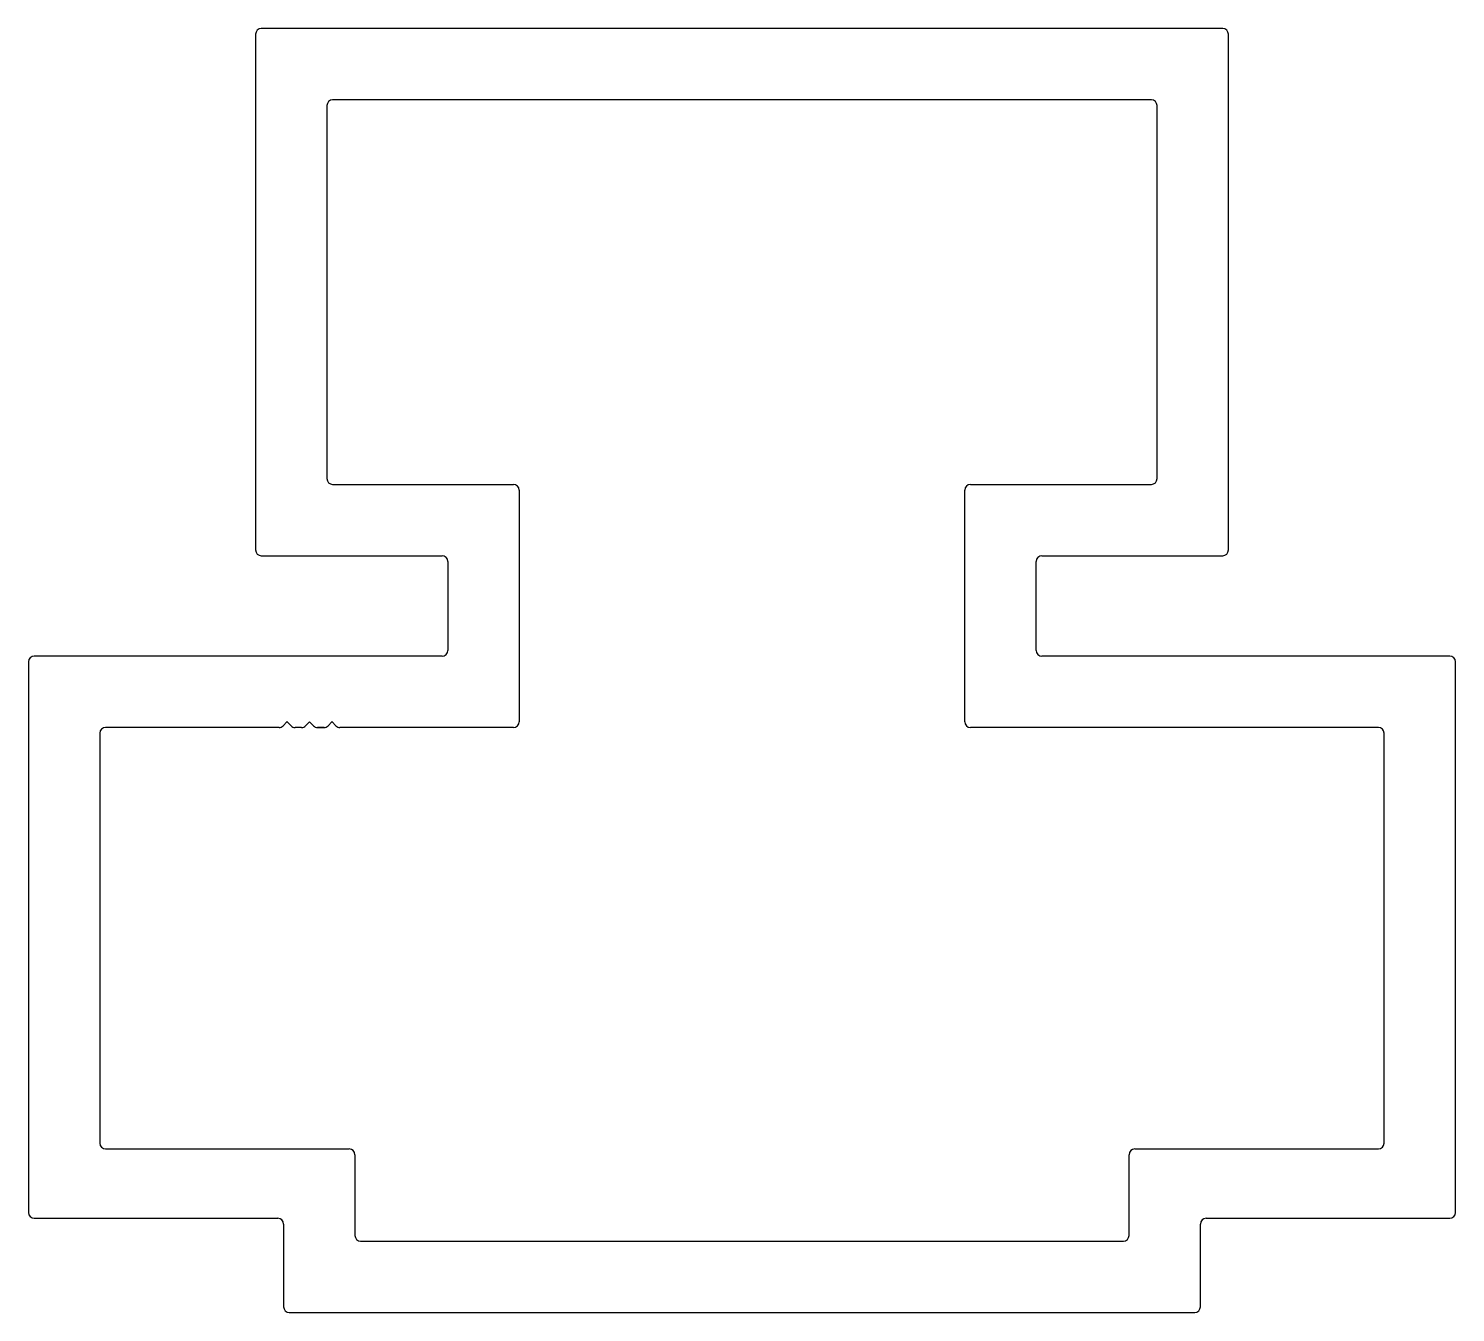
# Model space of a CAD drawing. Extents: x -32.2 to 31.3, y 3.2 to 60.4.
import ezdxf

# ---------------------------------------------------------------- set-up
doc = ezdxf.new("R2010")
doc.units = 0
doc.header["$MEASUREMENT"] = 0
doc.layers.add('3', color=3, linetype='CONTINUOUS')

msp = doc.modelspace()

# ---------------------------------------------------------------- linework, layer by layer
at = {"layer": '3', "color": 7, "linetype": 'Continuous'}
for p, q in [((20.932, 60.394), (-21.852, 60.394)), ((-22.106, 60.14), (-22.106, 37.183)), ((21.186, 37.183), (21.186, 60.14)), ((17.757, 57.219), (-18.677, 57.219)), ((-18.931, 56.965), (-18.931, 40.358)), ((18.011, 40.358), (18.011, 56.965)), ((-18.677, 40.104), (-10.631, 40.104)), ((9.711, 40.104), (17.757, 40.104)), ((-10.377, 39.85), (-10.377, 29.537)), ((9.457, 29.537), (9.457, 39.85)), ((-21.852, 36.929), (-13.806, 36.929)), ((12.886, 36.929), (20.932, 36.929)), ((-13.552, 36.675), (-13.552, 32.712)), ((12.632, 32.712), (12.632, 36.675)), ((-13.806, 32.458), (-31.956, 32.458)), ((31.036, 32.458), (12.886, 32.458)), ((-32.21, 32.204), (-32.21, 7.689)), ((31.29, 7.689), (31.29, 32.204)), ((-21.059, 29.283), (-28.781, 29.283)), ((-21.059, 29.283), (-21.059, 29.283)), ((-20.711, 29.528), (-20.882, 29.357)), ((-20.529, 29.357), (-20.7, 29.528)), ((-20.059, 29.283), (-20.352, 29.283)), ((-19.711, 29.528), (-19.883, 29.357)), ((-19.529, 29.357), (-19.7, 29.528)), ((-19.059, 29.283), (-19.352, 29.283)), ((-19.352, 29.283), (-19.059, 29.283)), ((-19.059, 29.283), (-19.352, 29.283)), ((-19.352, 29.283), (-19.059, 29.283)), ((-19.059, 29.283), (-19.352, 29.283)), ((-18.711, 29.528), (-18.883, 29.357)), ((-18.529, 29.357), (-18.7, 29.528)), ((-10.631, 29.283), (-18.352, 29.283)), ((-18.352, 29.283), (-18.352, 29.283)), ((-18.352, 29.283), (-18.352, 29.283)), ((27.861, 29.283), (9.711, 29.283)), ((-29.035, 29.029), (-29.035, 10.775)), ((28.115, 10.775), (28.115, 29.029)), ((-28.781, 10.521), (-17.939, 10.521)), ((-17.685, 10.267), (-17.685, 6.673)), ((16.765, 6.673), (16.765, 10.267)), ((17.019, 10.521), (27.861, 10.521)), ((-31.956, 7.435), (-21.114, 7.435)), ((-20.86, 7.181), (-20.86, 3.498)), ((19.94, 3.498), (19.94, 7.181)), ((20.194, 7.435), (31.036, 7.435)), ((-17.431, 6.419), (16.511, 6.419)), ((-20.606, 3.244), (19.686, 3.244))]:
    msp.add_line(p, q, dxfattribs=at)
for centre, radius, start, end in [((-21.852, 60.14), 0.254, 90, 180), ((20.932, 60.14), 0.254, 0, 90), ((-18.677, 56.965), 0.254, 90, 180), ((17.757, 56.965), 0.254, 0, 90), ((-18.677, 40.358), 0.254, 180, 270), ((-10.631, 39.85), 0.254, 0, 90), ((9.711, 39.85), 0.254, 90, 180), ((17.757, 40.358), 0.254, 270, 0), ((-21.852, 37.183), 0.254, 180, 270), ((-13.806, 36.675), 0.254, 0, 90), ((12.886, 36.675), 0.254, 90, 180), ((20.932, 37.183), 0.254, 270, 0), ((-31.956, 32.204), 0.254, 90, 180), ((-13.806, 32.712), 0.254, 270, 0), ((12.886, 32.712), 0.254, 180, 270), ((31.036, 32.204), 0.254, 360, 90), ((-28.781, 29.029), 0.254, 90, 180), ((-21.059, 29.533), 0.25, 270, 315), ((-20.706, 29.522), 0.008, 45, 135), ((-20.352, 29.533), 0.25, 225, 270), ((-20.059, 29.533), 0.25, 270, 315), ((-19.706, 29.522), 0.008, 45, 135), ((-19.352, 29.533), 0.25, 225, 270), ((-19.059, 29.533), 0.25, 270, 315), ((-18.706, 29.522), 0.008, 45, 135), ((-18.352, 29.533), 0.25, 225, 270), ((-10.631, 29.537), 0.254, 270, 0), ((9.711, 29.537), 0.254, 180, 270), ((27.861, 29.029), 0.254, 0, 90), ((-28.781, 10.775), 0.254, 180, 270), ((-17.939, 10.267), 0.254, 360, 90), ((17.019, 10.267), 0.254, 90, 180), ((27.861, 10.775), 0.254, 270, 360), ((-31.956, 7.689), 0.254, 180, 270), ((31.036, 7.689), 0.254, 270, 360), ((-21.114, 7.181), 0.254, 0, 90), ((20.194, 7.181), 0.254, 90, 180), ((-17.431, 6.673), 0.254, 180, 270), ((16.511, 6.673), 0.254, 270, 360), ((-20.606, 3.498), 0.254, 180, 270), ((19.686, 3.498), 0.254, 270, 0)]:
    msp.add_arc(centre, radius, start, end, dxfattribs=at)

doc.saveas('drawing.dxf')
